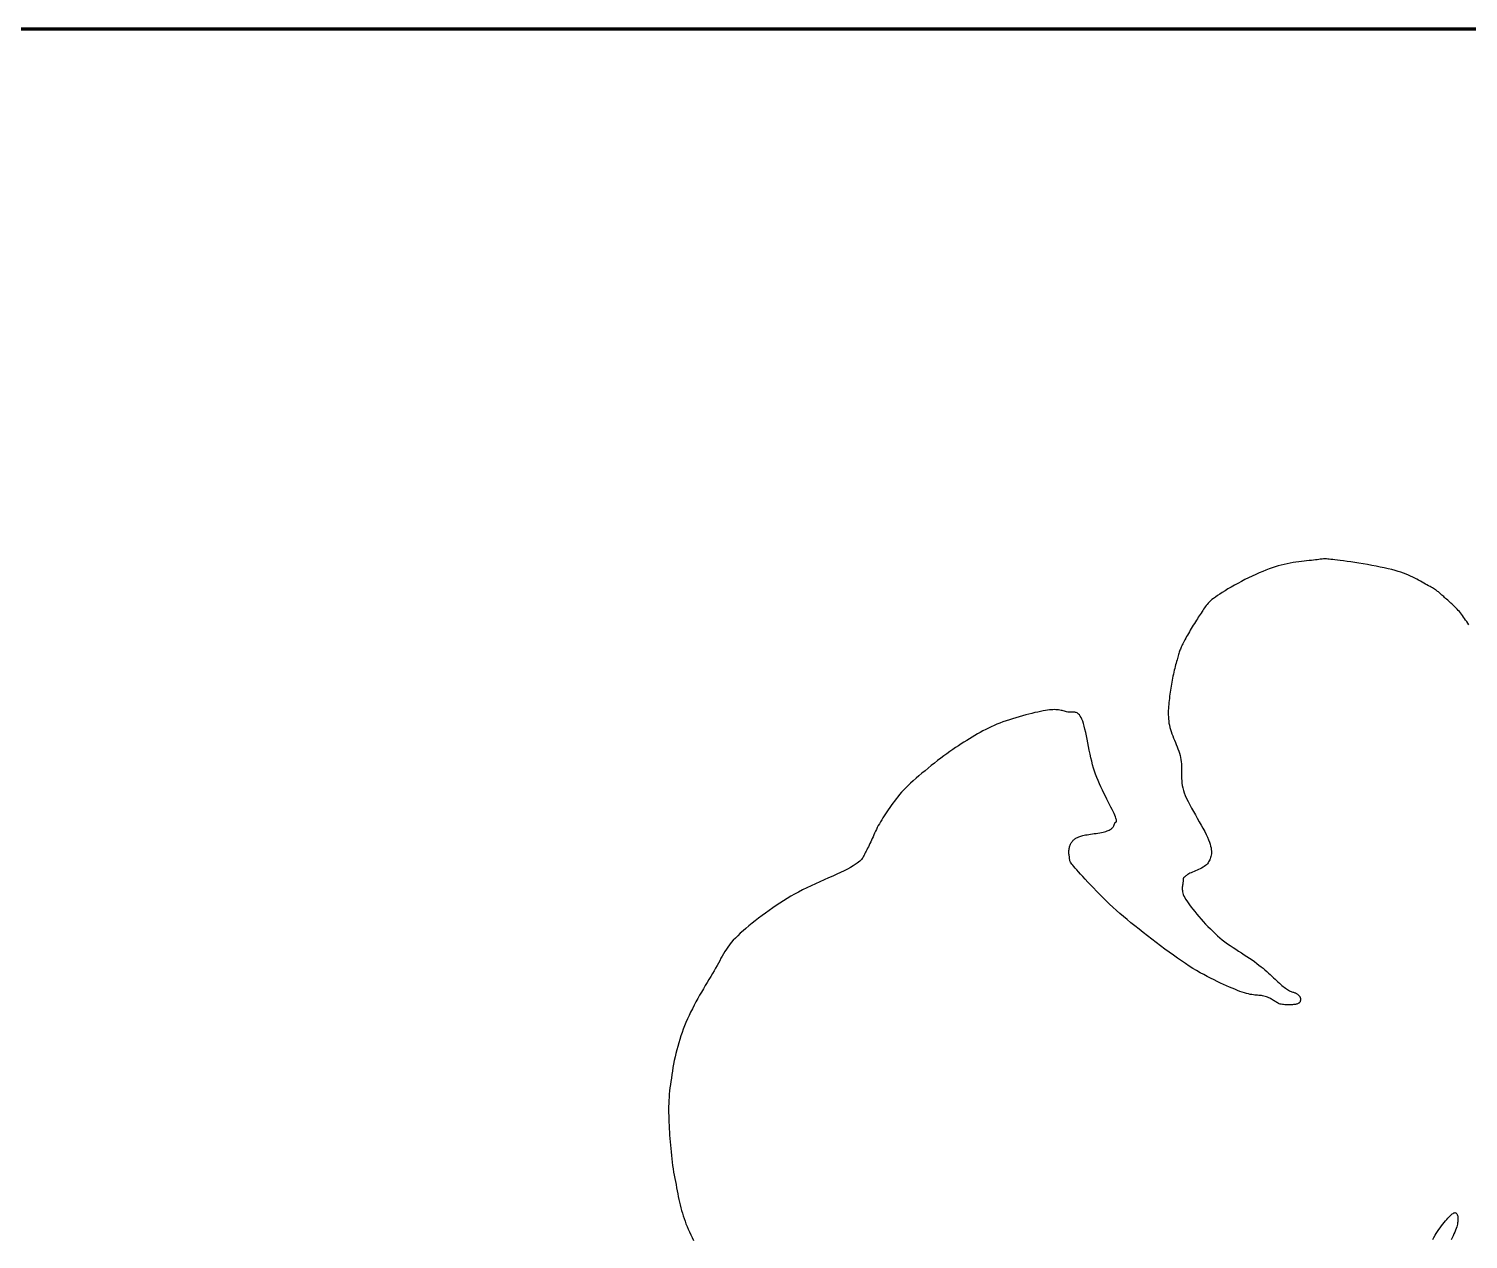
# Model space of a CAD drawing. Header units: millimetres. Extents: x 0 to 841, y 0 to 594.
# Drawn here: x 722.16 to 727.87, y 61.2 to 66 of the extents above; entities that cross this region are included whole.
import ezdxf

# ---------------------------------------------------------------- set-up
doc = ezdxf.new("R2010")
doc.units = ezdxf.units.MM
doc.layers.add('291-E-TEXTOS', color=7, linetype='Continuous')

msp = doc.modelspace()

# ---------------------------------------------------------------- linework, layer by layer
at = {"layer": '291-E-TEXTOS', "color": 7, "lineweight": 80}
msp.add_lwpolyline([(650.9999, 66), (825.9999, 66), (825.9999, 15), (650.9999, 15)], close=True, dxfattribs=at)
at = {"layer": '291-E-TEXTOS'}
for points in [[(727.8775, 63.6355), (727.8732, 63.6418), (727.8688, 63.6481), (727.8644, 63.6542), (727.8601, 63.6603), (727.8559, 63.6662), (727.8517, 63.672), (727.8477, 63.6776), (727.8439, 63.683), (727.8397, 63.6878), (727.8355, 63.6925), (727.8313, 63.697), (727.827, 63.7015), (727.8228, 63.7058), (727.8185, 63.71), (727.8143, 63.7141), (727.81, 63.7181), (727.8058, 63.722), (727.8016, 63.7258), (727.7974, 63.7295), (727.7934, 63.7332), (727.7893, 63.7368), (727.7853, 63.7403), (727.7814, 63.7438), (727.7776, 63.7472), (727.774, 63.7504), (727.7707, 63.7534), (727.7676, 63.7562), (727.7646, 63.7588), (727.7618, 63.7613), (727.7591, 63.7636), (727.7563, 63.7658), (727.7535, 63.768), (727.7507, 63.7702), (727.7476, 63.7723), (727.7444, 63.7746), (727.7409, 63.7768), (727.7372, 63.7792), (727.733, 63.7817), (727.7285, 63.7844), (727.7234, 63.7873), (727.7174, 63.7905), (727.7112, 63.7938), (727.705, 63.7973), (727.6986, 63.801), (727.692, 63.8048), (727.6852, 63.8087), (727.6781, 63.8127), (727.6707, 63.8167), (727.663, 63.8208), (727.655, 63.8248), (727.6465, 63.8288), (727.6376, 63.8328), (727.6282, 63.8367), (727.6184, 63.8405), (727.608, 63.8441), (727.597, 63.8476), (727.5849, 63.851), (727.5716, 63.8544), (727.5572, 63.8578), (727.5418, 63.8612), (727.5257, 63.8646), (727.5091, 63.8679), (727.4921, 63.8711), (727.475, 63.8742), (727.4579, 63.8771), (727.4411, 63.8799), (727.4247, 63.8825), (727.4089, 63.8848), (727.394, 63.887), (727.3801, 63.8888), (727.3674, 63.8904), (727.3561, 63.8917), (727.3462, 63.8931), (727.3377, 63.8943), (727.3303, 63.8952), (727.3238, 63.896), (727.3182, 63.8965), (727.3132, 63.8969), (727.3086, 63.897), (727.3044, 63.897), (727.3003, 63.8968), (727.2961, 63.8965), (727.2918, 63.896), (727.2872, 63.8954), (727.282, 63.8947), (727.2761, 63.8938), (727.2694, 63.8928), (727.2617, 63.8917), (727.2528, 63.891), (727.2435, 63.8901), (727.2338, 63.8892), (727.2237, 63.8881), (727.2132, 63.8869), (727.2025, 63.8855), (727.1914, 63.884), (727.1802, 63.8822), (727.1687, 63.8802), (727.157, 63.8779), (727.1452, 63.8754), (727.1333, 63.8725), (727.1212, 63.8694), (727.1092, 63.8658), (727.0971, 63.8619), (727.085, 63.8576), (727.0726, 63.8528), (727.0596, 63.8474), (727.0461, 63.8416), (727.0322, 63.8353), (727.018, 63.8287), (727.0037, 63.8218), (726.9893, 63.8147), (726.9751, 63.8074), (726.9612, 63.8), (726.9475, 63.7926), (726.9344, 63.7853), (726.9219, 63.778), (726.9101, 63.7709), (726.8991, 63.764), (726.8892, 63.7574), (726.8803, 63.7512), (726.8721, 63.7457), (726.8648, 63.7404), (726.8584, 63.7354), (726.8526, 63.7305), (726.8475, 63.7257), (726.8429, 63.721), (726.8388, 63.7164), (726.8351, 63.7118), (726.8317, 63.7072), (726.8284, 63.7025), (726.8253, 63.6977), (726.8221, 63.6928), (726.8189, 63.6877), (726.8156, 63.6823), (726.812, 63.6768), (726.808, 63.6709), (726.8042, 63.6655), (726.8003, 63.6598), (726.7964, 63.6538), (726.7924, 63.6476), (726.7884, 63.6412), (726.7844, 63.6347), (726.7804, 63.6281), (726.7764, 63.6215), (726.7725, 63.6148), (726.7686, 63.6081), (726.7648, 63.6015), (726.7612, 63.595), (726.7576, 63.5886), (726.7542, 63.5823), (726.7509, 63.5763), (726.7478, 63.5705), (726.7452, 63.5654), (726.7429, 63.5606), (726.7407, 63.556), (726.7386, 63.5516), (726.7367, 63.5473), (726.7348, 63.5431), (726.7331, 63.539), (726.7315, 63.5349), (726.7299, 63.5307), (726.7284, 63.5265), (726.7269, 63.5221), (726.7255, 63.5175), (726.7241, 63.5126), (726.7226, 63.5075), (726.7212, 63.5021), (726.7197, 63.4963), (726.7178, 63.4901), (726.7159, 63.4836), (726.7141, 63.4768), (726.7122, 63.4698), (726.7104, 63.4626), (726.7086, 63.4551), (726.7068, 63.4475), (726.7051, 63.4398), (726.7035, 63.4319), (726.7018, 63.424), (726.7003, 63.416), (726.6988, 63.4079), (726.6974, 63.3998), (726.696, 63.3918), (726.6948, 63.3838), (726.6936, 63.3758), (726.6925, 63.3679), (726.6914, 63.3599), (726.6903, 63.3519), (726.6893, 63.3438), (726.6883, 63.3358), (726.6874, 63.3276), (726.6867, 63.3195), (726.6861, 63.3113), (726.6856, 63.3031), (726.6852, 63.2949), (726.6851, 63.2867), (726.6851, 63.2784), (726.6854, 63.2701), (726.6858, 63.2619), (726.6866, 63.2536), (726.6876, 63.2453), (726.6893, 63.237), (726.6914, 63.2287), (726.6939, 63.2203), (726.6968, 63.2118), (726.6998, 63.2034), (726.7031, 63.1949), (726.7064, 63.1864), (726.7099, 63.1778), (726.7134, 63.1692), (726.7168, 63.1606), (726.7202, 63.152), (726.7234, 63.1434), (726.7264, 63.1348), (726.7292, 63.1261), (726.7317, 63.1175), (726.7337, 63.1088), (726.7353, 63.1006), (726.7365, 63.0924), (726.7372, 63.0843), (726.7376, 63.0761), (726.7378, 63.068), (726.7378, 63.0598), (726.7378, 63.0515), (726.7378, 63.0431), (726.7378, 63.0345), (726.738, 63.0258), (726.7385, 63.0169), (726.7394, 63.0077), (726.7406, 62.9983), (726.7424, 62.9886), (726.7448, 62.9786), (726.7478, 62.9683), (726.7521, 62.9577), (726.7573, 62.9462), (726.7633, 62.9341), (726.77, 62.9215), (726.7771, 62.9084), (726.7847, 62.895), (726.7924, 62.8815), (726.8002, 62.8679), (726.808, 62.8544), (726.8155, 62.8412), (726.8227, 62.8283), (726.8294, 62.8158), (726.8354, 62.804), (726.8406, 62.793), (726.8449, 62.7828), (726.8482, 62.7736), (726.8509, 62.7652), (726.853, 62.7575), (726.8546, 62.7503), (726.8557, 62.7437), (726.8562, 62.7375), (726.8564, 62.7318), (726.8561, 62.7264), (726.8554, 62.7214), (726.8544, 62.7166), (726.8531, 62.7121), (726.8515, 62.7077), (726.8496, 62.7035), (726.8475, 62.6994), (726.8452, 62.6954), (726.8427, 62.6913), (726.8401, 62.6872), (726.8367, 62.6836), (726.8326, 62.6801), (726.828, 62.6767), (726.8228, 62.6736), (726.8172, 62.6705), (726.8114, 62.6676), (726.8053, 62.6648), (726.7992, 62.6621), (726.7931, 62.6595), (726.7872, 62.657), (726.7814, 62.6546), (726.776, 62.6522), (726.7711, 62.6499), (726.7667, 62.6476), (726.7629, 62.6453), (726.7598, 62.6431), (726.757, 62.641), (726.7545, 62.6392), (726.7524, 62.6376), (726.7505, 62.6362), (726.749, 62.635), (726.7477, 62.6339), (726.7466, 62.6328), (726.7458, 62.6318), (726.7451, 62.6307), (726.7446, 62.6296), (726.7443, 62.6284), (726.744, 62.627), (726.7439, 62.6254), (726.7438, 62.6236), (726.7438, 62.6214), (726.7438, 62.619), (726.7436, 62.6159), (726.7433, 62.6127), (726.7428, 62.6094), (726.7422, 62.606), (726.7417, 62.6024), (726.7411, 62.5986), (726.7407, 62.5946), (726.7405, 62.5904), (726.7406, 62.5859), (726.7409, 62.5812), (726.7417, 62.5762), (726.7429, 62.571), (726.7447, 62.5654), (726.747, 62.5595), (726.7501, 62.5533), (726.7538, 62.5467), (726.7583, 62.5399), (726.7635, 62.5325), (726.7694, 62.5245), (726.7758, 62.5159), (726.7828, 62.507), (726.7903, 62.4976), (726.7982, 62.488), (726.8065, 62.4782), (726.8151, 62.4683), (726.824, 62.4583), (726.8332, 62.4484), (726.8425, 62.4386), (726.8519, 62.429), (726.8613, 62.4197), (726.8708, 62.4107), (726.8803, 62.4022), (726.8896, 62.394), (726.8994, 62.386), (726.9096, 62.3781), (726.9201, 62.3704), (726.9309, 62.3629), (726.9419, 62.3554), (726.953, 62.3481), (726.9641, 62.3409), (726.9752, 62.3338), (726.9861, 62.3268), (726.9969, 62.3199), (727.0073, 62.313), (727.0174, 62.3061), (727.0271, 62.2993), (727.0363, 62.2925), (727.0449, 62.2857), (727.053, 62.2793), (727.0609, 62.2729), (727.0685, 62.2665), (727.0758, 62.2601), (727.0829, 62.2538), (727.0897, 62.2476), (727.0963, 62.2415), (727.1026, 62.2355), (727.1087, 62.2298), (727.1146, 62.2243), (727.1202, 62.219), (727.1256, 62.214), (727.1308, 62.2093), (727.1359, 62.205), (727.1407, 62.201), (727.1453, 62.1974), (727.1497, 62.1939), (727.1539, 62.1908), (727.158, 62.1882), (727.1619, 62.186), (727.1656, 62.1841), (727.1691, 62.1824), (727.1724, 62.181), (727.1756, 62.1798), (727.1787, 62.1788), (727.1815, 62.1778), (727.1842, 62.1769), (727.1868, 62.1759), (727.1892, 62.175), (727.1914, 62.1739), (727.1935, 62.1727), (727.1955, 62.1713), (727.1973, 62.1698), (727.1989, 62.1684), (727.2005, 62.167), (727.2019, 62.1656), (727.2032, 62.1643), (727.2043, 62.163), (727.2053, 62.1618), (727.2063, 62.1605), (727.207, 62.1593), (727.2077, 62.1581), (727.2083, 62.1569), (727.2087, 62.1558), (727.2091, 62.1546), (727.2093, 62.1535), (727.2095, 62.1524), (727.2095, 62.1512), (727.2095, 62.1501), (727.2095, 62.1488), (727.2094, 62.1475), (727.2093, 62.1461), (727.2091, 62.1447), (727.2088, 62.1433), (727.2083, 62.1419), (727.2078, 62.1404), (727.207, 62.139), (727.2061, 62.1377), (727.2049, 62.1364), (727.2036, 62.1351), (727.202, 62.134), (727.2001, 62.1329), (727.1979, 62.132), (727.1955, 62.1312), (727.1926, 62.1304), (727.1895, 62.1298), (727.186, 62.1291), (727.1823, 62.1286), (727.1783, 62.1282), (727.1741, 62.1278), (727.1698, 62.1275), (727.1653, 62.1274), (727.1608, 62.1274), (727.1562, 62.1275), (727.1515, 62.1277), (727.1469, 62.1281), (727.1423, 62.1286), (727.1378, 62.1293), (727.1334, 62.1301), (727.1292, 62.1312), (727.1255, 62.1324), (727.122, 62.1338), (727.1186, 62.1355), (727.1153, 62.1373), (727.112, 62.1392), (727.1087, 62.1412), (727.1055, 62.1433), (727.1021, 62.1455), (727.0987, 62.1476), (727.0951, 62.1498), (727.0914, 62.1519), (727.0874, 62.154), (727.0833, 62.156), (727.0788, 62.1579), (727.0741, 62.1597), (727.069, 62.1613), (727.0641, 62.1626), (727.0593, 62.1636), (727.0545, 62.1644), (727.0496, 62.165), (727.0447, 62.1654), (727.0395, 62.1659), (727.0342, 62.1663), (727.0286, 62.1668), (727.0227, 62.1674), (727.0164, 62.1683), (727.0098, 62.1694), (727.0026, 62.1709), (726.995, 62.1727), (726.9868, 62.175), (726.9781, 62.1779), (726.9686, 62.1813), (726.9593, 62.1852), (726.9494, 62.1894), (726.9389, 62.1938), (726.9279, 62.1984), (726.9165, 62.2034), (726.9046, 62.2087), (726.8922, 62.2143), (726.8795, 62.2202), (726.8665, 62.2265), (726.8531, 62.2332), (726.8394, 62.2402), (726.8255, 62.2477), (726.8113, 62.2555), (726.797, 62.2638), (726.7825, 62.2725), (726.7679, 62.2817), (726.7532, 62.2915), (726.7379, 62.3019), (726.722, 62.313), (726.7056, 62.3246), (726.6889, 62.3366), (726.6719, 62.3491), (726.6547, 62.3618), (726.6374, 62.3748), (726.6201, 62.388), (726.6029, 62.4012), (726.5859, 62.4145), (726.5691, 62.4277), (726.5528, 62.4407), (726.5369, 62.4536), (726.5216, 62.4662), (726.5069, 62.4785), (726.493, 62.4903), (726.4791, 62.5026), (726.4654, 62.5152), (726.4518, 62.5279), (726.4384, 62.5408), (726.4253, 62.5537), (726.4126, 62.5664), (726.4002, 62.5791), (726.3883, 62.5915), (726.3769, 62.6035), (726.3661, 62.6151), (726.3559, 62.6261), (726.3463, 62.6365), (726.3375, 62.6462), (726.3294, 62.6551), (726.3222, 62.6631), (726.3159, 62.6702), (726.3107, 62.6763), (726.3063, 62.6815), (726.3028, 62.686), (726.3, 62.6899), (726.2978, 62.6933), (726.2962, 62.6962), (726.2951, 62.6988), (726.2943, 62.7011), (726.2939, 62.7033), (726.2936, 62.7055), (726.2934, 62.7077), (726.2933, 62.7102), (726.2931, 62.7128), (726.2927, 62.7159), (726.2921, 62.7194), (726.2914, 62.7228), (726.291, 62.7263), (726.2907, 62.7299), (726.2905, 62.7335), (726.2906, 62.7371), (726.2909, 62.7407), (726.2913, 62.7444), (726.2918, 62.748), (726.2926, 62.7515), (726.2935, 62.755), (726.2945, 62.7584), (726.2958, 62.7617), (726.2971, 62.7649), (726.2986, 62.7679), (726.3003, 62.7708), (726.3021, 62.7736), (726.304, 62.7761), (726.3059, 62.7784), (726.3079, 62.7805), (726.3099, 62.7824), (726.312, 62.7842), (726.3142, 62.7859), (726.3165, 62.7874), (726.3189, 62.7889), (726.3216, 62.7902), (726.3244, 62.7916), (726.3274, 62.7929), (726.3306, 62.7942), (726.3341, 62.7955), (726.3379, 62.7968), (726.3419, 62.7982), (726.3463, 62.7997), (726.3515, 62.8008), (726.3573, 62.8018), (726.3635, 62.8029), (726.3702, 62.8039), (726.3771, 62.805), (726.3842, 62.806), (726.3915, 62.8071), (726.3987, 62.8082), (726.4059, 62.8093), (726.413, 62.8106), (726.4197, 62.8118), (726.4262, 62.8132), (726.4322, 62.8147), (726.4377, 62.8162), (726.4425, 62.8179), (726.4467, 62.8197), (726.4506, 62.8213), (726.454, 62.8229), (726.4569, 62.8246), (726.4595, 62.8264), (726.4617, 62.8282), (726.4636, 62.83), (726.4652, 62.8319), (726.4665, 62.8338), (726.4676, 62.8357), (726.4686, 62.8375), (726.4694, 62.8394), (726.4701, 62.8412), (726.4708, 62.8429), (726.4714, 62.8446), (726.472, 62.8463), (726.4728, 62.8478), (726.4736, 62.8498), (726.4745, 62.8512), (726.4755, 62.8522), (726.4764, 62.8529), (726.4774, 62.8533), (726.4782, 62.8538), (726.479, 62.8542), (726.4795, 62.8549), (726.4799, 62.8558), (726.48, 62.8571), (726.4798, 62.8589), (726.4793, 62.8614), (726.4783, 62.8646), (726.477, 62.8687), (726.4751, 62.8738), (726.4728, 62.88), (726.4698, 62.8868), (726.4662, 62.8946), (726.462, 62.9032), (726.4574, 62.9126), (726.4524, 62.9226), (726.447, 62.9333), (726.4414, 62.9444), (726.4356, 62.956), (726.4298, 62.9679), (726.4239, 62.9801), (726.418, 62.9925), (726.4123, 63.005), (726.4069, 63.0176), (726.4017, 63.0301), (726.3968, 63.0424), (726.3925, 63.0546), (726.3885, 63.0671), (726.3847, 63.0803), (726.3812, 63.0941), (726.3778, 63.1084), (726.3747, 63.1229), (726.3716, 63.1377), (726.3687, 63.1524), (726.3659, 63.167), (726.3631, 63.1814), (726.3603, 63.1952), (726.3575, 63.2086), (726.3546, 63.2212), (726.3517, 63.2329), (726.3487, 63.2436), (726.3456, 63.2531), (726.3423, 63.2614), (726.339, 63.2679), (726.3357, 63.2734), (726.3326, 63.2778), (726.3295, 63.2813), (726.3265, 63.284), (726.3234, 63.286), (726.3203, 63.2874), (726.3172, 63.2882), (726.3139, 63.2887), (726.3106, 63.2889), (726.307, 63.2889), (726.3033, 63.2888), (726.2994, 63.2887), (726.2952, 63.2887), (726.2908, 63.2889), (726.2861, 63.2895), (726.2816, 63.2906), (726.2772, 63.2918), (726.2729, 63.293), (726.2686, 63.2941), (726.2642, 63.2952), (726.2597, 63.2962), (726.255, 63.297), (726.2502, 63.2978), (726.2451, 63.2983), (726.2396, 63.2987), (726.2338, 63.2989), (726.2276, 63.2988), (726.221, 63.2984), (726.2138, 63.2978), (726.2061, 63.2968), (726.1977, 63.2955), (726.1883, 63.2938), (726.1782, 63.2919), (726.1674, 63.2896), (726.156, 63.287), (726.1442, 63.2842), (726.132, 63.2812), (726.1194, 63.2779), (726.1066, 63.2744), (726.0937, 63.2708), (726.0806, 63.2669), (726.0676, 63.2629), (726.0546, 63.2588), (726.0418, 63.2546), (726.0292, 63.2502), (726.0169, 63.2458), (726.005, 63.2413), (725.9938, 63.2363), (725.9827, 63.2311), (725.9717, 63.2258), (725.9608, 63.2203), (725.9499, 63.2145), (725.9392, 63.2087), (725.9284, 63.2026), (725.9177, 63.1964), (725.907, 63.19), (725.8962, 63.1835), (725.8854, 63.1767), (725.8746, 63.1699), (725.8637, 63.1629), (725.8527, 63.1557), (725.8416, 63.1484), (725.8304, 63.1409), (725.8189, 63.1328), (725.807, 63.1242), (725.7949, 63.1153), (725.7826, 63.1061), (725.7701, 63.0966), (725.7575, 63.0868), (725.745, 63.0769), (725.7325, 63.0669), (725.7202, 63.0568), (725.708, 63.0467), (725.6962, 63.0366), (725.6847, 63.0266), (725.6736, 63.0167), (725.663, 63.007), (725.653, 62.9975), (725.6437, 62.9884), (725.6352, 62.9797), (725.6272, 62.971), (725.6195, 62.9622), (725.6122, 62.9535), (725.6052, 62.9448), (725.5985, 62.9361), (725.5921, 62.9274), (725.5859, 62.9188), (725.58, 62.9103), (725.5743, 62.9019), (725.5688, 62.8935), (725.5635, 62.8853), (725.5583, 62.8772), (725.5532, 62.8693), (725.5482, 62.8615), (725.5433, 62.8539), (725.5389, 62.8463), (725.5348, 62.8388), (725.5309, 62.8313), (725.5272, 62.8239), (725.5237, 62.8165), (725.5203, 62.8092), (725.5171, 62.802), (725.5139, 62.7949), (725.5109, 62.7879), (725.5078, 62.781), (725.5048, 62.7743), (725.5018, 62.7678), (725.4987, 62.7614), (725.4956, 62.7552), (725.4924, 62.7492), (725.4891, 62.7434), (725.486, 62.7381), (725.4835, 62.7333), (725.4815, 62.7289), (725.4798, 62.7249), (725.4782, 62.7213), (725.4767, 62.7178), (725.4751, 62.7145), (725.4733, 62.7113), (725.4711, 62.7081), (725.4684, 62.7048), (725.4652, 62.7014), (725.4611, 62.6977), (725.4562, 62.6937), (725.4503, 62.6894), (725.4432, 62.6846), (725.4349, 62.6792), (725.4243, 62.673), (725.4124, 62.6666), (725.3993, 62.6599), (725.385, 62.653), (725.3699, 62.6459), (725.3539, 62.6386), (725.3374, 62.6311), (725.3205, 62.6235), (725.3032, 62.6157), (725.2858, 62.6078), (725.2685, 62.5998), (725.2514, 62.5917), (725.2346, 62.5835), (725.2183, 62.5753), (725.2027, 62.567), (725.188, 62.5588), (725.1736, 62.5499), (725.1591, 62.5408), (725.1447, 62.5315), (725.1302, 62.5219), (725.1158, 62.5121), (725.1015, 62.5022), (725.0874, 62.4921), (725.0735, 62.482), (725.0599, 62.4718), (725.0467, 62.4616), (725.0338, 62.4514), (725.0214, 62.4413), (725.0095, 62.4313), (724.9981, 62.4214), (724.9873, 62.4117), (724.9772, 62.4022), (724.9678, 62.3929), (724.9594, 62.3838), (724.9516, 62.3748), (724.9446, 62.3659), (724.938, 62.3571), (724.932, 62.3484), (724.9263, 62.3395), (724.921, 62.3307), (724.9158, 62.3216), (724.9107, 62.3125), (724.9056, 62.3031), (724.9004, 62.2935), (724.895, 62.2836), (724.8893, 62.2733), (724.8833, 62.2627), (724.8768, 62.2516), (724.8699, 62.2402), (724.8628, 62.2284), (724.8556, 62.2164), (724.8483, 62.2041), (724.8408, 62.1915), (724.8334, 62.1788), (724.826, 62.1658), (724.8186, 62.1527), (724.8113, 62.1395), (724.8041, 62.1261), (724.7972, 62.1127), (724.7904, 62.0992), (724.7839, 62.0856), (724.7777, 62.072), (724.7719, 62.0584), (724.7664, 62.0448), (724.7612, 62.0316), (724.7563, 62.0181), (724.7516, 62.0046), (724.7472, 61.9909), (724.743, 61.977), (724.739, 61.9631), (724.7353, 61.9492), (724.7318, 61.9352), (724.7285, 61.9211), (724.7255, 61.9071), (724.7227, 61.8931), (724.7201, 61.8791), (724.7178, 61.8652), (724.7157, 61.8514), (724.7138, 61.8376), (724.7122, 61.824), (724.7101, 61.8113), (724.7083, 61.7987), (724.7068, 61.7862), (724.7056, 61.7737), (724.7046, 61.7614), (724.7039, 61.749), (724.7034, 61.7367), (724.7031, 61.7244), (724.7031, 61.712), (724.7031, 61.6997), (724.7034, 61.6872), (724.7037, 61.6747), (724.7042, 61.662), (724.7048, 61.6493), (724.7054, 61.6363), (724.7062, 61.6233), (724.707, 61.6104), (724.7079, 61.5973), (724.7089, 61.5842), (724.71, 61.5709), (724.7112, 61.5575), (724.7125, 61.5441), (724.7139, 61.5307), (724.7154, 61.5174), (724.7171, 61.504), (724.7189, 61.4908), (724.7208, 61.4776), (724.7228, 61.4646), (724.725, 61.4518), (724.7273, 61.4391), (724.7297, 61.4267), (724.7323, 61.4145), (724.7345, 61.4022), (724.7368, 61.3903), (724.7391, 61.3786), (724.7415, 61.3671), (724.7439, 61.3559), (724.7464, 61.3448), (724.7491, 61.3339), (724.7518, 61.3231), (724.7547, 61.3125), (724.7578, 61.3018), (724.761, 61.2912), (724.7644, 61.2807), (724.7681, 61.2701), (724.7719, 61.2594), (724.7761, 61.2487), (724.7804, 61.2378), (724.7855, 61.2269), (724.7908, 61.2158), (724.7965, 61.2047), (724.8023, 61.1936)], [(727.7342, 61.1967), (727.7387, 61.2055), (727.7435, 61.2137), (727.7482, 61.2213), (727.753, 61.2288), (727.7581, 61.2363), (727.7633, 61.2436), (727.7686, 61.2508), (727.7739, 61.2577), (727.7792, 61.2644), (727.7844, 61.2707), (727.7895, 61.2766), (727.7945, 61.2821), (727.7992, 61.287), (727.8036, 61.2914), (727.8078, 61.2951), (727.8115, 61.2982), (727.8149, 61.3005), (727.8178, 61.3021), (727.8203, 61.3032), (727.8227, 61.3035), (727.8248, 61.3032), (727.8268, 61.3022), (727.8285, 61.3006), (727.83, 61.2985), (727.8313, 61.2959), (727.8323, 61.2928), (727.8332, 61.2893), (727.8337, 61.2855), (727.8341, 61.2813), (727.8342, 61.2769), (727.834, 61.2723), (727.8335, 61.2676), (727.8328, 61.2628), (727.8318, 61.2579), (727.8308, 61.2527), (727.8291, 61.2468), (727.827, 61.2404), (727.8244, 61.2336), (727.8214, 61.2264), (727.8182, 61.2189), (727.8148, 61.2112), (727.8113, 61.2034), (727.8077, 61.1956)]]:
    msp.add_lwpolyline(points, dxfattribs=at)

doc.saveas('drawing.dxf')
